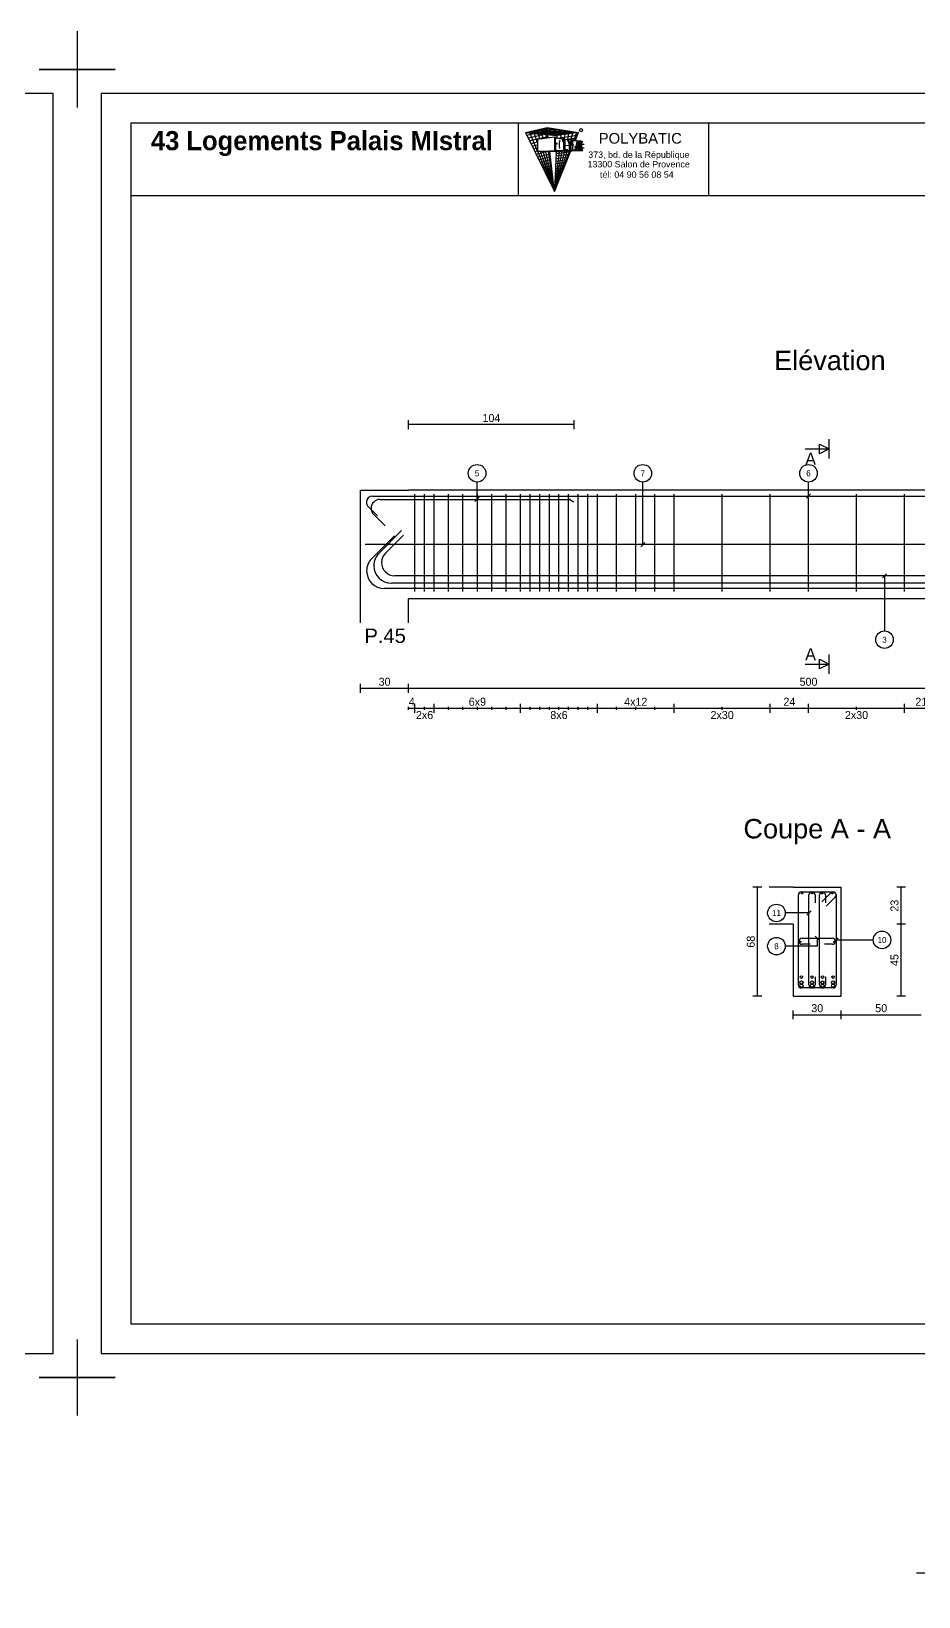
# Model space of a CAD drawing. Extents: x -12912 to 27386, y 1818 to 8189.
# Drawn here: x 1773 to 2327, y 3032 to 4010 of the extents above; entities that cross this region are included whole.
import ezdxf
from ezdxf.enums import TextEntityAlignment as Align

# ---------------------------------------------------------------- set-up
doc = ezdxf.new("R2010")
doc.units = 0
doc.header["$MEASUREMENT"] = 0
doc.linetypes.add('CONTINUE', pattern=[0])
doc.layers.get('0').update_dxf_attribs({"linetype": 'CONTINUOUS'})
for name, color, linetype in [('1', 7, 'CONTINUOUS'), ('104', 7, 'CONTINUOUS'), ('173', 7, 'CONTINUOUS'), ('5', 7, 'CONTINUOUS'), ('6', 7, 'CONTINUOUS'), ('7', 7, 'CONTINUOUS'), ('GO-CARTOUCHE', 7, 'CONTINUOUS'), ('GO-TEXTE', 9, 'CONTINUOUS'), ('STR_TXT', 102, 'CONTINUOUS')]:
    doc.layers.add(name, color=color, linetype=linetype)
doc.styles.add('ARIAL', font='ARIAL.TTF')
doc.styles.add('Tableau', font='romans.shx', dxfattribs={"width": 0.9, "oblique": 10})
doc.styles.add('TEXTEBA', font='ARIAL.TTF')

# ---------------------------------------------------------------- blocks, each defined once
blk = doc.blocks.new('Smallsp')
at = {"layer": 'STR_TXT', "linetype": 'Continuous'}
for points in [[(0, 15), (0, -15)], [(-30, 0), (40, 0)]]:
    blk.add_lwpolyline(points, dxfattribs=at)
at = {"layer": 'STR_TXT', "linetype": 'Continuous', "style": 'Tableau', "oblique": 10, "width": 0.9}
for s, p in [('HA', (-23.6, 1.89)), ('AD', (-22.2, -13.94))]:
    blk.add_text(s, height=10, dxfattribs=at).set_placement(p)
for tag, p in [('SPAD', (1.4, 1.89)), ('SPHA', (1.4, -14.11))]:
    blk.add_attdef(tag, p, '', height=10, dxfattribs=at)

msp = doc.modelspace()

# ---------------------------------------------------------------- linework, layer by layer
for p, q in [((1801.344, 4010.196), (1801.344, 3986.389)), ((1801.344, 4010.196), (1801.344, 3986.389)), ((1777.536, 3986.389), (1801.344, 3986.389)), ((1801.344, 3986.389), (1777.536, 3986.389)), ((1777.536, 3986.389), (1801.344, 3986.389)), ((1801.344, 3986.389), (1777.536, 3986.389)), ((1777.536, 3986.389), (1801.344, 3986.389)), ((1777.536, 3986.389), (1801.344, 3986.389)), ((1801.344, 3986.389), (1777.536, 3986.389)), ((1777.536, 3986.389), (1801.344, 3986.389)), ((1801.344, 3986.389), (1777.536, 3986.389)), ((1777.536, 3986.389), (1801.344, 3986.389)), ((1777.536, 3986.389), (1801.344, 3986.389)), ((1801.344, 3986.389), (1777.536, 3986.389)), ((1777.536, 3986.389), (1801.344, 3986.389)), ((1801.344, 3986.389), (1777.536, 3986.389)), ((1777.536, 3986.389), (1801.344, 3986.389)), ((1777.536, 3986.389), (1801.344, 3986.389)), ((1801.344, 3986.389), (1777.536, 3986.389)), ((1777.536, 3986.389), (1801.344, 3986.389)), ((1801.344, 3986.389), (1777.536, 3986.389)), ((1777.536, 3986.389), (1801.344, 3986.389)), ((1777.536, 3986.389), (1801.344, 3986.389)), ((1801.344, 3986.389), (1777.536, 3986.389)), ((1777.536, 3986.389), (1801.344, 3986.389)), ((1801.344, 3986.389), (1777.536, 3986.389)), ((1777.536, 3986.389), (1801.344, 3986.389)), ((1777.536, 3986.389), (1801.344, 3986.389)), ((1801.344, 3986.389), (1777.536, 3986.389)), ((1777.536, 3986.389), (1801.344, 3986.389)), ((1801.344, 3986.389), (1777.536, 3986.389)), ((1777.536, 3986.389), (1801.344, 3986.389)), ((1777.536, 3986.389), (1801.344, 3986.389)), ((1801.344, 3986.389), (1801.344, 3962.582)), ((1801.344, 3986.389), (1801.344, 3962.582)), ((1825.151, 3986.389), (1801.344, 3986.389)), ((1801.344, 3986.389), (1825.151, 3986.389)), ((1825.151, 3986.389), (1801.344, 3986.389)), ((1801.344, 3986.389), (1825.151, 3986.389)), ((1825.151, 3986.389), (1801.344, 3986.389)), ((1825.151, 3986.389), (1801.344, 3986.389)), ((1801.344, 3986.389), (1825.151, 3986.389)), ((1825.151, 3986.389), (1801.344, 3986.389)), ((1801.344, 3986.389), (1825.151, 3986.389)), ((1825.151, 3986.389), (1801.344, 3986.389)), ((1825.151, 3986.389), (1801.344, 3986.389)), ((1801.344, 3986.389), (1825.151, 3986.389)), ((1825.151, 3986.389), (1801.344, 3986.389)), ((1801.344, 3986.389), (1825.151, 3986.389)), ((1825.151, 3986.389), (1801.344, 3986.389)), ((1825.151, 3986.389), (1801.344, 3986.389)), ((1801.344, 3986.389), (1825.151, 3986.389)), ((1825.151, 3986.389), (1801.344, 3986.389)), ((1801.344, 3986.389), (1825.151, 3986.389)), ((1825.151, 3986.389), (1801.344, 3986.389)), ((1825.151, 3986.389), (1801.344, 3986.389)), ((1801.344, 3986.389), (1801.344, 3962.582)), ((1801.344, 3986.389), (1825.151, 3986.389)), ((1825.151, 3986.389), (1801.344, 3986.389)), ((1801.344, 3986.389), (1825.151, 3986.389)), ((1825.151, 3986.389), (1801.344, 3986.389)), ((1825.151, 3986.389), (1801.344, 3986.389)), ((1801.344, 3986.389), (1801.344, 3962.582)), ((1801.344, 3986.389), (1825.151, 3986.389)), ((1825.151, 3986.389), (1801.344, 3986.389)), ((1801.344, 3986.389), (1825.151, 3986.389)), ((1825.151, 3986.389), (1801.344, 3986.389)), ((1825.151, 3986.389), (1801.344, 3986.389)), ((1801.344, 3986.389), (1801.344, 3962.582)), ((1801.344, 3986.389), (1801.344, 3962.582)), ((1801.344, 3986.389), (1801.344, 3962.582)), ((1801.344, 3986.389), (1801.344, 3962.582)), ((1801.344, 3986.389), (1801.344, 3962.582)), ((1801.344, 3986.389), (1801.344, 3962.582)), ((1801.344, 3192.696), (1801.344, 3168.889)), ((1801.344, 3192.696), (1801.344, 3168.889)), ((1777.536, 3168.889), (1801.344, 3168.889)), ((1801.344, 3168.889), (1777.536, 3168.889)), ((1777.536, 3168.889), (1801.344, 3168.889)), ((1801.344, 3168.889), (1777.536, 3168.889)), ((1777.536, 3168.889), (1801.344, 3168.889)), ((1777.536, 3168.889), (1801.344, 3168.889)), ((1801.344, 3168.889), (1777.536, 3168.889)), ((1777.536, 3168.889), (1801.344, 3168.889)), ((1801.344, 3168.889), (1777.536, 3168.889)), ((1777.536, 3168.889), (1801.344, 3168.889)), ((1777.536, 3168.889), (1801.344, 3168.889)), ((1801.344, 3168.889), (1777.536, 3168.889)), ((1777.536, 3168.889), (1801.344, 3168.889)), ((1801.344, 3168.889), (1777.536, 3168.889)), ((1777.536, 3168.889), (1801.344, 3168.889)), ((1777.536, 3168.889), (1801.344, 3168.889)), ((1801.344, 3168.889), (1777.536, 3168.889)), ((1777.536, 3168.889), (1801.344, 3168.889)), ((1801.344, 3168.889), (1777.536, 3168.889)), ((1777.536, 3168.889), (1801.344, 3168.889)), ((1777.536, 3168.889), (1801.344, 3168.889)), ((1801.344, 3168.889), (1777.536, 3168.889)), ((1777.536, 3168.889), (1801.344, 3168.889)), ((1801.344, 3168.889), (1777.536, 3168.889)), ((1777.536, 3168.889), (1801.344, 3168.889)), ((1777.536, 3168.889), (1801.344, 3168.889)), ((1801.344, 3168.889), (1777.536, 3168.889)), ((1777.536, 3168.889), (1801.344, 3168.889)), ((1801.344, 3168.889), (1777.536, 3168.889)), ((1777.536, 3168.889), (1801.344, 3168.889)), ((1777.536, 3168.889), (1801.344, 3168.889)), ((1801.344, 3168.889), (1801.344, 3145.082)), ((1801.344, 3168.889), (1801.344, 3145.082)), ((1825.151, 3168.889), (1801.344, 3168.889)), ((1801.344, 3168.889), (1825.151, 3168.889)), ((1825.151, 3168.889), (1801.344, 3168.889)), ((1801.344, 3168.889), (1825.151, 3168.889)), ((1825.151, 3168.889), (1801.344, 3168.889)), ((1825.151, 3168.889), (1801.344, 3168.889)), ((1801.344, 3168.889), (1825.151, 3168.889)), ((1825.151, 3168.889), (1801.344, 3168.889)), ((1801.344, 3168.889), (1825.151, 3168.889)), ((1825.151, 3168.889), (1801.344, 3168.889)), ((1825.151, 3168.889), (1801.344, 3168.889)), ((1801.344, 3168.889), (1825.151, 3168.889)), ((1825.151, 3168.889), (1801.344, 3168.889)), ((1801.344, 3168.889), (1825.151, 3168.889)), ((1825.151, 3168.889), (1801.344, 3168.889)), ((1825.151, 3168.889), (1801.344, 3168.889)), ((1801.344, 3168.889), (1825.151, 3168.889)), ((1825.151, 3168.889), (1801.344, 3168.889)), ((1801.344, 3168.889), (1825.151, 3168.889)), ((1825.151, 3168.889), (1801.344, 3168.889)), ((1825.151, 3168.889), (1801.344, 3168.889)), ((1801.344, 3168.889), (1801.344, 3145.082)), ((1801.344, 3168.889), (1825.151, 3168.889)), ((1825.151, 3168.889), (1801.344, 3168.889)), ((1801.344, 3168.889), (1825.151, 3168.889)), ((1825.151, 3168.889), (1801.344, 3168.889)), ((1825.151, 3168.889), (1801.344, 3168.889)), ((1801.344, 3168.889), (1801.344, 3145.082)), ((1801.344, 3168.889), (1825.151, 3168.889)), ((1825.151, 3168.889), (1801.344, 3168.889)), ((1801.344, 3168.889), (1825.151, 3168.889)), ((1825.151, 3168.889), (1801.344, 3168.889)), ((1825.151, 3168.889), (1801.344, 3168.889)), ((1801.344, 3168.889), (1801.344, 3145.082)), ((1801.344, 3168.889), (1801.344, 3145.082)), ((1801.344, 3168.889), (1801.344, 3145.082)), ((1801.344, 3168.889), (1801.344, 3145.082)), ((1801.344, 3168.889), (1801.344, 3145.082)), ((1801.344, 3168.889), (1801.344, 3145.082))]:
    msp.add_line(p, q)
at = {"layer": '1', "color": 1}
for points in [[(1990.007, 3684.002), (2004.15, 3698.144)], [(2535.686, 3689.374), (1981.286, 3689.374)], [(1985.507, 3680.752), (1999.65, 3694.894)], [(1994.017, 3684.043), (2005.33, 3695.357)], [(1982.286, 3672.974), (1982.286, 3672.974)], [(1986.786, 3676.224), (1986.786, 3676.224)], [(1991.586, 3678.174), (1991.586, 3678.174)], [(2517.086, 3669.874), (1999.886, 3669.874)], [(2523.686, 3661.974), (1993.286, 3661.974)], [(2519.186, 3665.224), (1997.786, 3665.224)], [(2252.54, 3441.535), (2252.54, 3441.535)], [(2254.44, 3443.435), (2273.44, 3443.435)], [(2259.44, 3439.635), (2254.44, 3439.635)], [(2273.44, 3439.635), (2268.44, 3439.635)], [(2275.34, 3441.535), (2275.34, 3441.535)]]:
    msp.add_lwpolyline(points, dxfattribs=at)
for centre, radius in [((2253.34, 3441.135), 0.4), ((2274.54, 3441.135), 0.4), ((2254.04, 3415.735), 1), ((2254.04, 3413.735), 1), ((2254.04, 3419.135), 0.8), ((2260.64, 3415.735), 1), ((2260.64, 3413.735), 1), ((2260.64, 3419.135), 0.8), ((2267.24, 3415.735), 1), ((2267.24, 3413.735), 1), ((2267.24, 3419.135), 0.8), ((2273.84, 3415.735), 1), ((2273.84, 3413.735), 1), ((2273.84, 3419.135), 0.8)]:
    msp.add_circle(centre, radius, dxfattribs=at)
for centre, radius, start, end in [((1993.286, 3672.974), 11, 135, 180), ((1997.786, 3676.224), 11, 135, 180), ((1999.886, 3678.174), 8.3, 135, 180), ((1993.286, 3672.974), 11, 180, 270), ((1997.786, 3676.224), 11, 180, 270), ((1999.886, 3678.174), 8.3, 180, 270), ((2254.44, 3441.535), 1.9, 90, 180), ((2254.44, 3441.535), 1.9, 180, 270), ((2273.44, 3441.535), 1.9, 0, 90), ((2273.44, 3441.535), 1.9, 270, 0)]:
    msp.add_arc(centre, radius, start, end, dxfattribs=at)
at = {"layer": '104', "color": 104}
for points in [[(2256.44, 3749.224), (2271.44, 3749.224)], [(2271.44, 3743.224), (2271.44, 3755.224)], [(2271.44, 3608.724), (2271.44, 3620.724)], [(2256.44, 3614.724), (2271.44, 3614.724)]]:
    msp.add_lwpolyline(points, dxfattribs=at)
for points in [[(2271.44, 3749.224), (2265.44, 3746.224), (2265.44, 3752.224), (2271.44, 3749.224)], [(2271.44, 3614.724), (2265.44, 3611.724), (2265.44, 3617.724), (2271.44, 3614.724)]]:
    msp.add_lwpolyline(points, close=True, dxfattribs=at)
at = {"layer": '173', "color": 173}
for points in [[(1986.086, 3719.774), (2530.886, 3719.774)], [(2012.486, 3660.174), (2012.486, 3720.974)], [(2018.486, 3660.174), (2018.486, 3720.974)], [(2024.486, 3660.174), (2024.486, 3720.974)], [(2033.486, 3660.174), (2033.486, 3720.974)], [(2042.486, 3660.174), (2042.486, 3720.974)], [(2051.486, 3660.174), (2051.486, 3720.974)], [(2060.486, 3660.174), (2060.486, 3720.974)], [(2069.486, 3660.174), (2069.486, 3720.974)], [(2078.486, 3660.174), (2078.486, 3720.974)], [(2084.486, 3660.174), (2084.486, 3720.974)], [(2090.486, 3660.174), (2090.486, 3720.974)], [(2096.486, 3660.174), (2096.486, 3720.974)], [(2102.486, 3660.174), (2102.486, 3720.974)], [(2108.486, 3660.174), (2108.486, 3720.974)], [(2114.486, 3660.174), (2114.486, 3720.974)], [(2120.486, 3660.174), (2120.486, 3720.974)], [(2126.486, 3660.174), (2126.486, 3720.974)], [(2138.486, 3660.174), (2138.486, 3720.974)], [(2150.486, 3660.174), (2150.486, 3720.974)], [(2162.486, 3660.174), (2162.486, 3720.974)], [(2174.486, 3660.174), (2174.486, 3720.974)], [(2204.486, 3660.174), (2204.486, 3720.974)], [(2234.486, 3660.174), (2234.486, 3720.974)], [(2258.486, 3660.174), (2258.486, 3720.974)], [(2288.486, 3660.174), (2288.486, 3720.974)], [(2318.486, 3660.174), (2318.486, 3720.974)], [(1982.186, 3715.874), (1982.186, 3715.874)], [(1988.985, 3707.459), (1983.328, 3713.116)], [(2252.14, 3414.235), (2252.14, 3470.435)], [(2254.04, 3472.335), (2273.84, 3472.335)], [(2258.74, 3414.235), (2258.74, 3470.435)], [(2260.64, 3472.335), (2260.64, 3472.335)], [(2262.54, 3470.435), (2262.54, 3465.435)], [(2265.34, 3414.235), (2265.34, 3470.435)], [(2266.84, 3466.122), (2272.497, 3471.779)], [(2267.24, 3472.335), (2267.24, 3472.335)], [(2269.14, 3470.435), (2269.14, 3465.435)], [(2275.184, 3469.092), (2269.527, 3463.435)], [(2273.84, 3472.335), (2273.84, 3472.335)], [(2275.74, 3470.435), (2275.74, 3414.235)], [(2275.74, 3470.435), (2275.74, 3470.435)], [(2262.54, 3419.235), (2262.54, 3414.235)], [(2269.14, 3419.235), (2269.14, 3414.235)], [(2273.84, 3412.335), (2254.04, 3412.335)], [(2260.64, 3412.335), (2260.64, 3412.335)], [(2267.24, 3412.335), (2267.24, 3412.335)]]:
    msp.add_lwpolyline(points, dxfattribs=at)
for centre in [(2254.44, 3471.535), (2260.773, 3471.535), (2267.107, 3471.535), (2273.44, 3471.535)]:
    msp.add_circle(centre, 0.4, dxfattribs=at)
for centre, radius, start, end in [((1986.086, 3715.874), 3.9, 90, 180), ((1986.086, 3715.874), 3.9, 180, 225), ((2254.04, 3470.435), 1.9, 90, 180), ((2260.64, 3470.435), 1.9, 90, 180), ((2260.64, 3470.435), 1.9, 0, 90), ((2267.24, 3470.435), 1.9, 90, 180), ((2267.24, 3470.435), 1.9, 0, 90), ((2273.84, 3470.435), 1.9, 90, 135), ((2273.84, 3470.435), 1.9, 0, 90), ((2273.84, 3470.435), 1.9, 315, 0), ((2254.04, 3414.235), 1.9, 180, 270), ((2260.64, 3414.235), 1.9, 180, 270), ((2260.64, 3414.235), 1.9, 270, 0), ((2267.24, 3414.235), 1.9, 180, 270), ((2267.24, 3414.235), 1.9, 270, 0), ((2273.84, 3414.235), 1.9, 270, 0)]:
    msp.add_arc(centre, radius, start, end, dxfattribs=at)
at = {"layer": '5', "color": 5}
for points in [[(2008.486, 3761.641), (2008.486, 3767.141)], [(2112.066, 3761.641), (2112.066, 3767.141)], [(2112.066, 3764.391), (2008.486, 3764.391)], [(1990.586, 3717.624), (2109.334, 3717.624)], [(2109.334, 3717.624), (2111.816, 3716.191)], [(1985.086, 3712.124), (1985.086, 3712.124)], [(1993.768, 3701.164), (1986.696, 3708.235)], [(1978.486, 3596.807), (1978.486, 3602.307)], [(2008.486, 3596.807), (2008.486, 3602.307)], [(2008.486, 3599.557), (1978.486, 3599.557)], [(2508.486, 3599.557), (2008.486, 3599.557)], [(2008.486, 3586.141), (2008.486, 3587.974)], [(2012.486, 3587.057), (2008.486, 3587.057)], [(2012.486, 3584.307), (2012.486, 3589.807)], [(2012.486, 3586.141), (2012.486, 3587.974)], [(2018.486, 3587.057), (2012.486, 3587.057)], [(2024.486, 3587.057), (2012.486, 3587.057)], [(2018.486, 3586.141), (2018.486, 3587.974)], [(2024.486, 3587.057), (2018.486, 3587.057)], [(2024.486, 3584.307), (2024.486, 3589.807)], [(2024.486, 3586.141), (2024.486, 3587.974)], [(2033.486, 3587.057), (2024.486, 3587.057)], [(2078.486, 3587.057), (2024.486, 3587.057)], [(2033.486, 3586.141), (2033.486, 3587.974)], [(2042.486, 3587.057), (2033.486, 3587.057)], [(2042.486, 3586.141), (2042.486, 3587.974)], [(2051.486, 3587.057), (2042.486, 3587.057)], [(2051.486, 3586.141), (2051.486, 3587.974)], [(2060.486, 3587.057), (2051.486, 3587.057)], [(2060.486, 3586.141), (2060.486, 3587.974)], [(2069.486, 3587.057), (2060.486, 3587.057)], [(2069.486, 3586.141), (2069.486, 3587.974)], [(2078.486, 3587.057), (2069.486, 3587.057)], [(2078.486, 3584.307), (2078.486, 3589.807)], [(2078.486, 3586.141), (2078.486, 3587.974)], [(2084.486, 3587.057), (2078.486, 3587.057)], [(2126.486, 3587.057), (2078.486, 3587.057)], [(2084.486, 3586.141), (2084.486, 3587.974)], [(2090.486, 3587.057), (2084.486, 3587.057)], [(2090.486, 3586.141), (2090.486, 3587.974)], [(2096.486, 3587.057), (2090.486, 3587.057)], [(2096.486, 3586.141), (2096.486, 3587.974)], [(2102.486, 3587.057), (2096.486, 3587.057)], [(2102.486, 3586.141), (2102.486, 3587.974)], [(2108.486, 3587.057), (2102.486, 3587.057)], [(2108.486, 3586.141), (2108.486, 3587.974)], [(2114.486, 3587.057), (2108.486, 3587.057)], [(2114.486, 3586.141), (2114.486, 3587.974)], [(2120.486, 3587.057), (2114.486, 3587.057)], [(2120.486, 3586.141), (2120.486, 3587.974)], [(2126.486, 3587.057), (2120.486, 3587.057)], [(2126.486, 3584.307), (2126.486, 3589.807)], [(2126.486, 3586.141), (2126.486, 3587.974)], [(2138.486, 3587.057), (2126.486, 3587.057)], [(2174.486, 3587.057), (2126.486, 3587.057)], [(2138.486, 3586.141), (2138.486, 3587.974)], [(2150.486, 3587.057), (2138.486, 3587.057)], [(2150.486, 3586.141), (2150.486, 3587.974)], [(2162.486, 3587.057), (2150.486, 3587.057)], [(2162.486, 3586.141), (2162.486, 3587.974)], [(2174.486, 3587.057), (2162.486, 3587.057)], [(2174.486, 3584.307), (2174.486, 3589.807)], [(2174.486, 3586.141), (2174.486, 3587.974)], [(2204.486, 3587.057), (2174.486, 3587.057)], [(2234.486, 3587.057), (2174.486, 3587.057)], [(2204.486, 3586.141), (2204.486, 3587.974)], [(2234.486, 3587.057), (2204.486, 3587.057)], [(2234.486, 3584.307), (2234.486, 3589.807)], [(2234.486, 3586.141), (2234.486, 3587.974)], [(2258.486, 3587.057), (2234.486, 3587.057)], [(2258.486, 3584.307), (2258.486, 3589.807)], [(2258.486, 3586.141), (2258.486, 3587.974)], [(2288.486, 3587.057), (2258.486, 3587.057)], [(2318.486, 3587.057), (2258.486, 3587.057)], [(2288.486, 3586.141), (2288.486, 3587.974)], [(2318.486, 3587.057), (2288.486, 3587.057)], [(2318.486, 3584.307), (2318.486, 3589.807)], [(2318.486, 3586.141), (2318.486, 3587.974)], [(2339.486, 3587.057), (2318.486, 3587.057)], [(2229.273, 3475.235), (2223.773, 3475.235)], [(2226.523, 3407.235), (2226.523, 3475.235)], [(2319.107, 3475.235), (2313.607, 3475.235)], [(2316.357, 3452.235), (2316.357, 3475.235)], [(2319.107, 3452.235), (2313.607, 3452.235)], [(2316.357, 3407.235), (2316.357, 3452.235)], [(2229.273, 3407.235), (2223.773, 3407.235)], [(2319.107, 3407.235), (2313.607, 3407.235)], [(2248.94, 3392.819), (2248.94, 3398.319)], [(2248.94, 3395.569), (2278.94, 3395.569)], [(2278.94, 3392.819), (2278.94, 3398.319)], [(2278.94, 3395.569), (2328.94, 3395.569)]]:
    msp.add_lwpolyline(points, dxfattribs=at)
for start, end in [(90, 180), (180, 225)]:
    msp.add_arc((1990.586, 3712.124), 5.5, start, end, dxfattribs=at)
msp.add_point((2109.334, 3717.624), dxfattribs=at)
at = {"layer": '6', "color": 6}
for points in [[(2051.326, 3717.624), (2051.326, 3728.474)], [(2154.906, 3689.374), (2154.906, 3728.474)], [(2258.486, 3719.774), (2258.486, 3728.474)], [(2052.652, 3718.95), (2050, 3716.298)], [(2259.811, 3721.1), (2257.16, 3718.448)], [(2156.231, 3690.7), (2153.58, 3688.048)], [(2304.649, 3668.548), (2307.3, 3671.2)], [(2305.974, 3669.874), (2305.974, 3635.474)], [(2258.74, 3459.195), (2243.94, 3459.195)], [(2257.414, 3457.87), (2260.066, 3460.521)], [(2265.266, 3442.11), (2262.614, 3444.761)], [(2277.066, 3443.661), (2274.414, 3441.01)], [(2263.94, 3438.435), (2243.94, 3438.435)], [(2263.94, 3443.435), (2263.94, 3438.435)], [(2275.74, 3442.335), (2298.94, 3442.335)]]:
    msp.add_lwpolyline(points, dxfattribs=at)
for centre in [(2051.326, 3733.974), (2154.906, 3733.974), (2258.486, 3733.974), (2305.974, 3629.974), (2238.44, 3459.195), (2238.44, 3438.435), (2304.44, 3442.335)]:
    msp.add_circle(centre, 5.5, dxfattribs=at)
at = {"layer": '7', "color": 7}
for points in [[(1978.486, 3723.474), (2008.486, 3723.474)], [(1978.486, 3640.474), (1978.486, 3723.474)], [(1978.486, 3723.474), (1993.486, 3723.474)], [(2508.486, 3723.474), (2008.486, 3723.474)], [(1978.486, 3640.474), (1978.486, 3655.474)], [(2508.486, 3655.474), (2008.486, 3655.474)], [(2008.486, 3640.474), (2008.486, 3655.474)], [(2248.94, 3475.235), (2233.94, 3475.235)], [(2248.94, 3475.235), (2278.94, 3475.235)], [(2278.94, 3407.235), (2278.94, 3475.235)], [(2248.94, 3452.235), (2233.94, 3452.235)], [(2248.94, 3452.235), (2248.94, 3407.235)], [(2248.94, 3407.235), (2278.94, 3407.235)]]:
    msp.add_lwpolyline(points, dxfattribs=at)
at = {"layer": 'GO-CARTOUCHE', "color": 9, "linetype": 'CONTINUE'}
for p, q in [((2081.626, 3946.865), (2095.019, 3949.98)), ((2081.626, 3946.865), (2101.249, 3944.997)), ((2081.626, 3946.865), (2099.692, 3910.112)), ((2082.447, 3945.195), (2095.232, 3948.168)), ((2083.136, 3946.722), (2096.529, 3949.741)), ((2083.268, 3943.525), (2095.444, 3946.356)), ((2089.102, 3935.383), (2084.053, 3947.43)), ((2084.053, 3947.43), (2103.683, 3945.336)), ((2084.09, 3941.854), (2095.657, 3944.544)), ((2086.155, 3946.434), (2099.547, 3949.262)), ((2089.102, 3940.478), (2086.48, 3947.994)), ((2086.48, 3947.994), (2106.118, 3945.676)), ((2088.907, 3948.559), (2108.552, 3946.016)), ((2090.544, 3942.724), (2088.907, 3948.559)), ((2099.692, 3944.069), (2089.102, 3942.512)), ((2089.173, 3946.147), (2102.565, 3948.782)), ((2092.639, 3943.032), (2091.334, 3949.123)), ((2091.334, 3949.123), (2110.987, 3946.355)), ((2092.192, 3945.859), (2105.584, 3948.303)), ((2094.713, 3943.337), (2093.761, 3949.688)), ((2093.761, 3949.688), (2113.421, 3946.695)), ((2095.78, 3943.494), (2095.019, 3949.98)), ((2095.019, 3949.98), (2114.642, 3946.865)), ((2095.211, 3945.572), (2108.602, 3947.824)), ((2098.23, 3945.284), (2111.62, 3947.345)), ((2101.435, 3943.797), (2099.692, 3944.069)), ((2099.692, 3944.069), (2099.692, 3935.054)), ((2099.739, 3945.14), (2113.13, 3947.106)), ((2100.314, 3940.441), (2100.314, 3943.341)), ((2101.107, 3943.218), (2100.314, 3943.341)), ((2101.249, 3944.997), (2101.197, 3943.834)), ((2114.642, 3946.865), (2101.249, 3944.997)), ((2101.683, 3943.482), (2113.963, 3945.195)), ((2101.883, 3943.138), (2103.849, 3943.424)), ((2103.683, 3945.336), (2103.461, 3943.37)), ((2104.603, 3942.65), (2104.241, 3943.234)), ((2105.547, 3943.154), (2104.396, 3942.985)), ((2104.848, 3941.952), (2104.603, 3942.65)), ((2105.547, 3935.66), (2105.547, 3943.161)), ((2106.17, 3943.056), (2105.547, 3943.154)), ((2106.118, 3945.676), (2105.577, 3943.149)), ((2106.17, 3936.283), (2106.17, 3943.056)), ((2106.17, 3942.54), (2107.731, 3942.754)), ((2107.71, 3942.816), (2109.001, 3939.066)), ((2108.267, 3942.729), (2107.71, 3942.816)), ((2107.731, 3942.754), (2109.001, 3939.066)), ((2108.552, 3946.016), (2107.761, 3942.808)), ((2107.943, 3942.779), (2113.283, 3943.525)), ((2108.267, 3942.729), (2109.295, 3939.742)), ((2110.987, 3946.355), (2109.759, 3942.416)), ((2113.421, 3946.695), (2111.73, 3942.187)), ((2112.556, 3941.738), (2114.642, 3946.865)), ((2084.911, 3940.184), (2089.102, 3941.158)), ((2085.732, 3938.513), (2089.102, 3939.297)), ((2086.553, 3936.843), (2089.102, 3937.435)), ((2087.374, 3935.172), (2089.102, 3935.574)), ((2088.195, 3933.502), (2094.799, 3935.037)), ((2089.016, 3931.831), (2096.931, 3933.671)), ((2089.102, 3942.512), (2089.102, 3935.037)), ((2089.102, 3935.037), (2100.314, 3935.66)), ((2100.196, 3935.055), (2089.102, 3935.037)), ((2099.692, 3910.112), (2089.247, 3935.037)), ((2099.692, 3910.112), (2090.999, 3935.037)), ((2099.692, 3910.112), (2092.7, 3935.037)), ((2099.692, 3910.112), (2094.352, 3935.037)), ((2099.692, 3910.112), (2095.957, 3935.037)), ((2099.692, 3910.112), (2096.771, 3935.037)), ((2099.692, 3910.112), (2109.976, 3935.394)), ((2109.17, 3935.366), (2099.692, 3910.112)), ((2107.544, 3935.31), (2099.692, 3910.112)), ((2105.896, 3935.252), (2099.692, 3910.112)), ((2104.224, 3935.194), (2099.692, 3910.112)), ((2102.527, 3935.135), (2099.692, 3910.112)), ((2100.806, 3935.075), (2099.692, 3910.112)), ((2100.196, 3935.055), (2103.328, 3935.17)), ((2100.314, 3940.441), (2100.942, 3940.392)), ((2101.166, 3939.75), (2100.314, 3939.816)), ((2100.314, 3939.816), (2100.314, 3935.66)), ((2100.314, 3935.66), (2107.821, 3935.66)), ((2100.683, 3932.311), (2109.206, 3933.502)), ((2100.753, 3933.897), (2109.885, 3935.172)), ((2101.48, 3940.059), (2101.166, 3939.75)), ((2102.598, 3940.466), (2102.56, 3939.613)), ((2102.56, 3939.613), (2102.619, 3938.322)), ((2102.737, 3941.516), (2102.598, 3940.466)), ((2102.619, 3938.322), (2102.907, 3936.856)), ((2102.964, 3942.353), (2102.737, 3941.516)), ((2103.328, 3935.17), (2103.889, 3935.19)), ((2103.932, 3935.192), (2110.677, 3935.439)), ((2105.035, 3940.943), (2104.848, 3941.952)), ((2105.544, 3935.659), (2110.691, 3935.66)), ((2106.17, 3942.54), (2106.171, 3936.283)), ((2106.17, 3936.283), (2107.821, 3936.283)), ((2106.171, 3938.817), (2109.001, 3939.066)), ((2106.171, 3936.283), (2107.821, 3936.278)), ((2107.821, 3935.66), (2107.821, 3936.283)), ((2107.821, 3935.66), (2109.005, 3935.66)), ((2110.02, 3942.455), (2108.441, 3942.222)), ((2109.001, 3935.66), (2109.001, 3939.066)), ((2109.001, 3936.278), (2109.005, 3935.66)), ((2109.005, 3935.66), (2109.624, 3935.66)), ((2110.02, 3942.455), (2109.295, 3939.742)), ((2110.515, 3942.377), (2109.624, 3939.041)), ((2109.624, 3935.667), (2109.627, 3939.053)), ((2109.624, 3935.66), (2109.624, 3939.041)), ((2109.627, 3939.053), (2110.497, 3942.308)), ((2110.515, 3942.377), (2110.02, 3942.455)), ((2110.497, 3942.308), (2110.683, 3942.336)), ((2110.683, 3942.351), (2110.501, 3942.324)), ((2110.676, 3935.666), (2116.074, 3935.666)), ((2110.678, 3935.439), (2117.517, 3935.657)), ((2110.683, 3935.66), (2110.683, 3942.351)), ((2111.889, 3942.162), (2110.683, 3942.351)), ((2110.683, 3935.66), (2112.003, 3935.66)), ((2111.822, 3941.732), (2111.119, 3941.841)), ((2111.119, 3939.217), (2111.119, 3941.841)), ((2111.119, 3939.217), (2111.687, 3939.173)), ((2111.119, 3938.78), (2111.653, 3938.739)), ((2111.119, 3936.096), (2111.119, 3938.78)), ((2111.119, 3936.096), (2111.869, 3936.096)), ((2112.245, 3935.873), (2111.996, 3935.666)), ((2111.996, 3935.666), (2112.851, 3935.666)), ((2112.424, 3936.257), (2112.245, 3935.873)), ((2112.303, 3941.812), (2112.603, 3941.854)), ((2113.611, 3941.893), (2112.355, 3941.708)), ((2112.38, 3938.399), (2112.46, 3938.146)), ((2112.526, 3936.751), (2112.424, 3936.257)), ((2112.46, 3938.146), (2112.539, 3937.665)), ((2112.557, 3937.197), (2112.526, 3936.751)), ((2112.539, 3937.665), (2112.557, 3937.197)), ((2112.92, 3936.131), (2112.864, 3935.666)), ((2112.982, 3936.656), (2112.92, 3936.131)), ((2113.035, 3937.094), (2112.982, 3936.656)), ((2113.085, 3937.512), (2113.035, 3937.094)), ((2113.136, 3937.934), (2113.085, 3937.512)), ((2113.162, 3938.153), (2113.136, 3937.934)), ((2113.179, 3938.297), (2113.162, 3938.153)), ((2113.193, 3938.414), (2113.179, 3938.297)), ((2113.226, 3938.684), (2113.193, 3938.414)), ((2113.293, 3939.244), (2113.226, 3938.684)), ((2113.367, 3939.858), (2113.293, 3939.244)), ((2113.549, 3937.717), (2113.303, 3935.666)), ((2113.611, 3941.893), (2113.367, 3939.858)), ((2113.549, 3937.717), (2113.985, 3937.683)), ((2113.601, 3938.15), (2113.764, 3939.511)), ((2113.601, 3938.15), (2113.932, 3938.124)), ((2113.921, 3941.845), (2113.611, 3941.893)), ((2113.764, 3939.511), (2113.932, 3938.124)), ((2113.921, 3941.845), (2114.669, 3935.666)), ((2113.948, 3941.622), (2114.669, 3941.728)), ((2113.985, 3937.683), (2114.23, 3935.66)), ((2113.999, 3941.207), (2114.669, 3941.286)), ((2114.01, 3941.112), (2115.074, 3941.223)), ((2114.669, 3941.728), (2114.669, 3941.286)), ((2115.915, 3941.533), (2114.669, 3941.728)), ((2114.669, 3941.286), (2115.074, 3941.223)), ((2115.074, 3935.666), (2115.074, 3941.223)), ((2115.51, 3941.155), (2115.915, 3941.092)), ((2115.51, 3935.666), (2115.51, 3941.155)), ((2115.51, 3941.056), (2115.915, 3941.092)), ((2115.51, 3935.666), (2116.074, 3935.666)), ((2115.915, 3941.092), (2115.915, 3941.533)), ((2116.074, 3941.508), (2115.915, 3941.457)), ((2116.074, 3941.508), (2116.074, 3935.664)), ((2116.51, 3941.44), (2116.074, 3941.508)), ((2116.074, 3935.664), (2116.51, 3935.66)), ((2116.51, 3941.44), (2116.51, 3935.66)), ((2116.51, 3941.235), (2117.498, 3941.327)), ((2116.652, 3938.458), (2116.676, 3937.838)), ((2116.676, 3937.838), (2116.735, 3937.271)), ((2116.735, 3937.271), (2116.825, 3936.793)), ((2116.825, 3936.793), (2116.954, 3936.351)), ((2116.954, 3936.351), (2117.157, 3935.938)), ((2117.868, 3939.492), (2117.133, 3939.424)), ((2117.157, 3935.938), (2117.389, 3935.683)), ((2117.848, 3937.282), (2117.184, 3937.22)), ((2117.848, 3937.282), (2118.29, 3937.298)), ((2118.314, 3939.422), (2117.868, 3939.492)), ((2089.837, 3930.161), (2097.143, 3931.858)), ((2090.658, 3928.49), (2097.356, 3930.046)), ((2091.479, 3926.82), (2097.568, 3928.234)), ((2092.3, 3925.15), (2097.78, 3926.422)), ((2093.121, 3923.479), (2097.993, 3924.61)), ((2100.258, 3922.797), (2105.129, 3923.479)), ((2100.329, 3924.383), (2105.808, 3925.149)), ((2100.399, 3925.969), (2106.488, 3926.82)), ((2100.47, 3927.554), (2107.167, 3928.49)), ((2100.541, 3929.14), (2107.847, 3930.161)), ((2100.612, 3930.726), (2108.526, 3931.831)), ((2093.942, 3921.809), (2098.205, 3922.797)), ((2094.763, 3920.138), (2098.417, 3920.985)), ((2100.116, 3919.626), (2103.77, 3920.138)), ((2100.187, 3921.212), (2104.449, 3921.808))]:
    msp.add_line(p, q, dxfattribs=at)
at = {"layer": 'GO-CARTOUCHE', "linetype": 'Continuous'}
for points in [[(1786.344, 3183.889), (1786.344, 3971.389), (672.707, 3971.389), (672.707, 3183.889)], [(2929.98, 3183.889), (2929.98, 3971.389), (1816.344, 3971.389), (1816.344, 3183.889)], [(2911.421, 3202.448), (2911.421, 3952.83), (1834.902, 3952.83), (1834.902, 3202.448)]]:
    msp.add_lwpolyline(points, close=True, dxfattribs=at)
at = {"layer": 'GO-CARTOUCHE', "color": 9, "linetype": 'CONTINUE'}
for centre in [(2116.232, 3948.415, 70.14), (2116.232, 3948.415, 70.14), (2116.232, 3948.415)]:
    msp.add_circle(centre, 0.997, dxfattribs=at)
at = {"layer": 'GO-TEXTE', "color": 7}
for points in [[(2077.084, 3952.83), (2077.084, 3907.384)], [(2195.99, 3952.83), (2195.99, 3907.384)], [(2911.421, 3907.384), (1834.902, 3907.384)]]:
    msp.add_lwpolyline(points, dxfattribs=at)

# ---------------------------------------------------------------- block references
at = {"layer": 'STR_TXT', "linetype": 'Continuous'}
msp.add_blockref('Smallsp', (2356.07, 3046.89), dxfattribs=at).add_auto_attribs({'SPHA': '6-0 8-0 10-0 12-0 14-0 16-0 20-0 25-0 32-0 ', 'SPAD': '6-0 8-198.96 10-30.52 12-0 14-0 16-23.72 20-49.68 25-0 32-0 '})

# ---------------------------------------------------------------- texts
at = {"style": 'ARIAL'}
for s, height, p in [('Elévation', 12.1293, (2271.833, 3804.496)), ('Coupe A - A', 12.12935, (2263.94, 3511.871))]:
    msp.add_text(s, height=height, dxfattribs=at).set_placement(p, align=Align.MIDDLE_CENTER)
msp.add_text('P.45', height=8.9847, dxfattribs=at).set_placement((1980.95, 3636.932), align=Align.TOP_LEFT)
at = {"layer": '104', "color": 104}
msp.add_text('A', height=7.5, dxfattribs=at).set_placement((2256.44, 3746.769), align=Align.TOP_LEFT)
msp.add_text('A', height=7.5, dxfattribs=at).set_placement((2256.44, 3617.179))
at = {"layer": '5', "color": 5}
for s, p in [('104', (2060.276, 3766.027)), ('30', (1993.486, 3601.194)), ('500', (2258.486, 3601.194)), ('4', (2010.486, 3588.694)), ('6x9', (2051.486, 3588.694)), ('4x12', (2150.486, 3588.694)), ('24', (2246.486, 3588.694)), ('21', (2328.986, 3588.694)), ('30', (2263.94, 3397.205)), ('50', (2303.94, 3397.205))]:
    msp.add_text(s, height=5, dxfattribs=at).set_placement(p, align=Align.CENTER)
for s, p in [('2x6', (2018.486, 3585.421)), ('8x6', (2102.486, 3585.421)), ('2x30', (2204.486, 3585.421)), ('2x30', (2288.486, 3585.421))]:
    msp.add_text(s, height=5, dxfattribs=at).set_placement(p, align=Align.TOP_CENTER)
for s, p in [('23', (2314.72, 3463.735)), ('68', (2224.887, 3441.235)), ('45', (2314.72, 3429.735))]:
    msp.add_text(s, height=5, rotation=90, dxfattribs=at).set_placement(p, align=Align.CENTER)
at = {"layer": '6', "color": 6}
for s, p in [('5', (2051.326, 3733.974)), ('7', (2154.906, 3733.974)), ('6', (2258.486, 3733.974)), ('3', (2305.974, 3629.974)), ('11', (2238.44, 3459.195)), ('10', (2304.44, 3442.335)), ('8', (2238.44, 3438.435))]:
    msp.add_text(s, height=3.75, dxfattribs=at).set_placement(p, align=Align.MIDDLE_CENTER)
at = {"layer": 'GO-CARTOUCHE', "color": 9, "style": 'TEXTEBA'}
for s, p in [('373, bd. de la République', (2120.799, 3931.105)), ('13300 Salon de Provence', (2120.335, 3925.147)), ('tél: 04 90 56 08 54', (2128.162, 3918.674))]:
    msp.add_text(s, height=3.97727, dxfattribs=at).set_placement(p)
at = {"layer": 'GO-CARTOUCHE', "insert": (1954.302, 3940.038), "char_height": 11.93182, "attachment_point": 5}
msp.add_mtext('{\\Fbold|c0;43 Logements Palais MIstral}', dxfattribs=at)
at = {"layer": 'GO-TEXTE', "color": 3, "style": 'TEXTEBA'}
msp.add_text('POLYBATIC', height=6.6288, dxfattribs=at).set_placement((2153.344, 3943.325), align=Align.MIDDLE)

doc.saveas('drawing.dxf')
